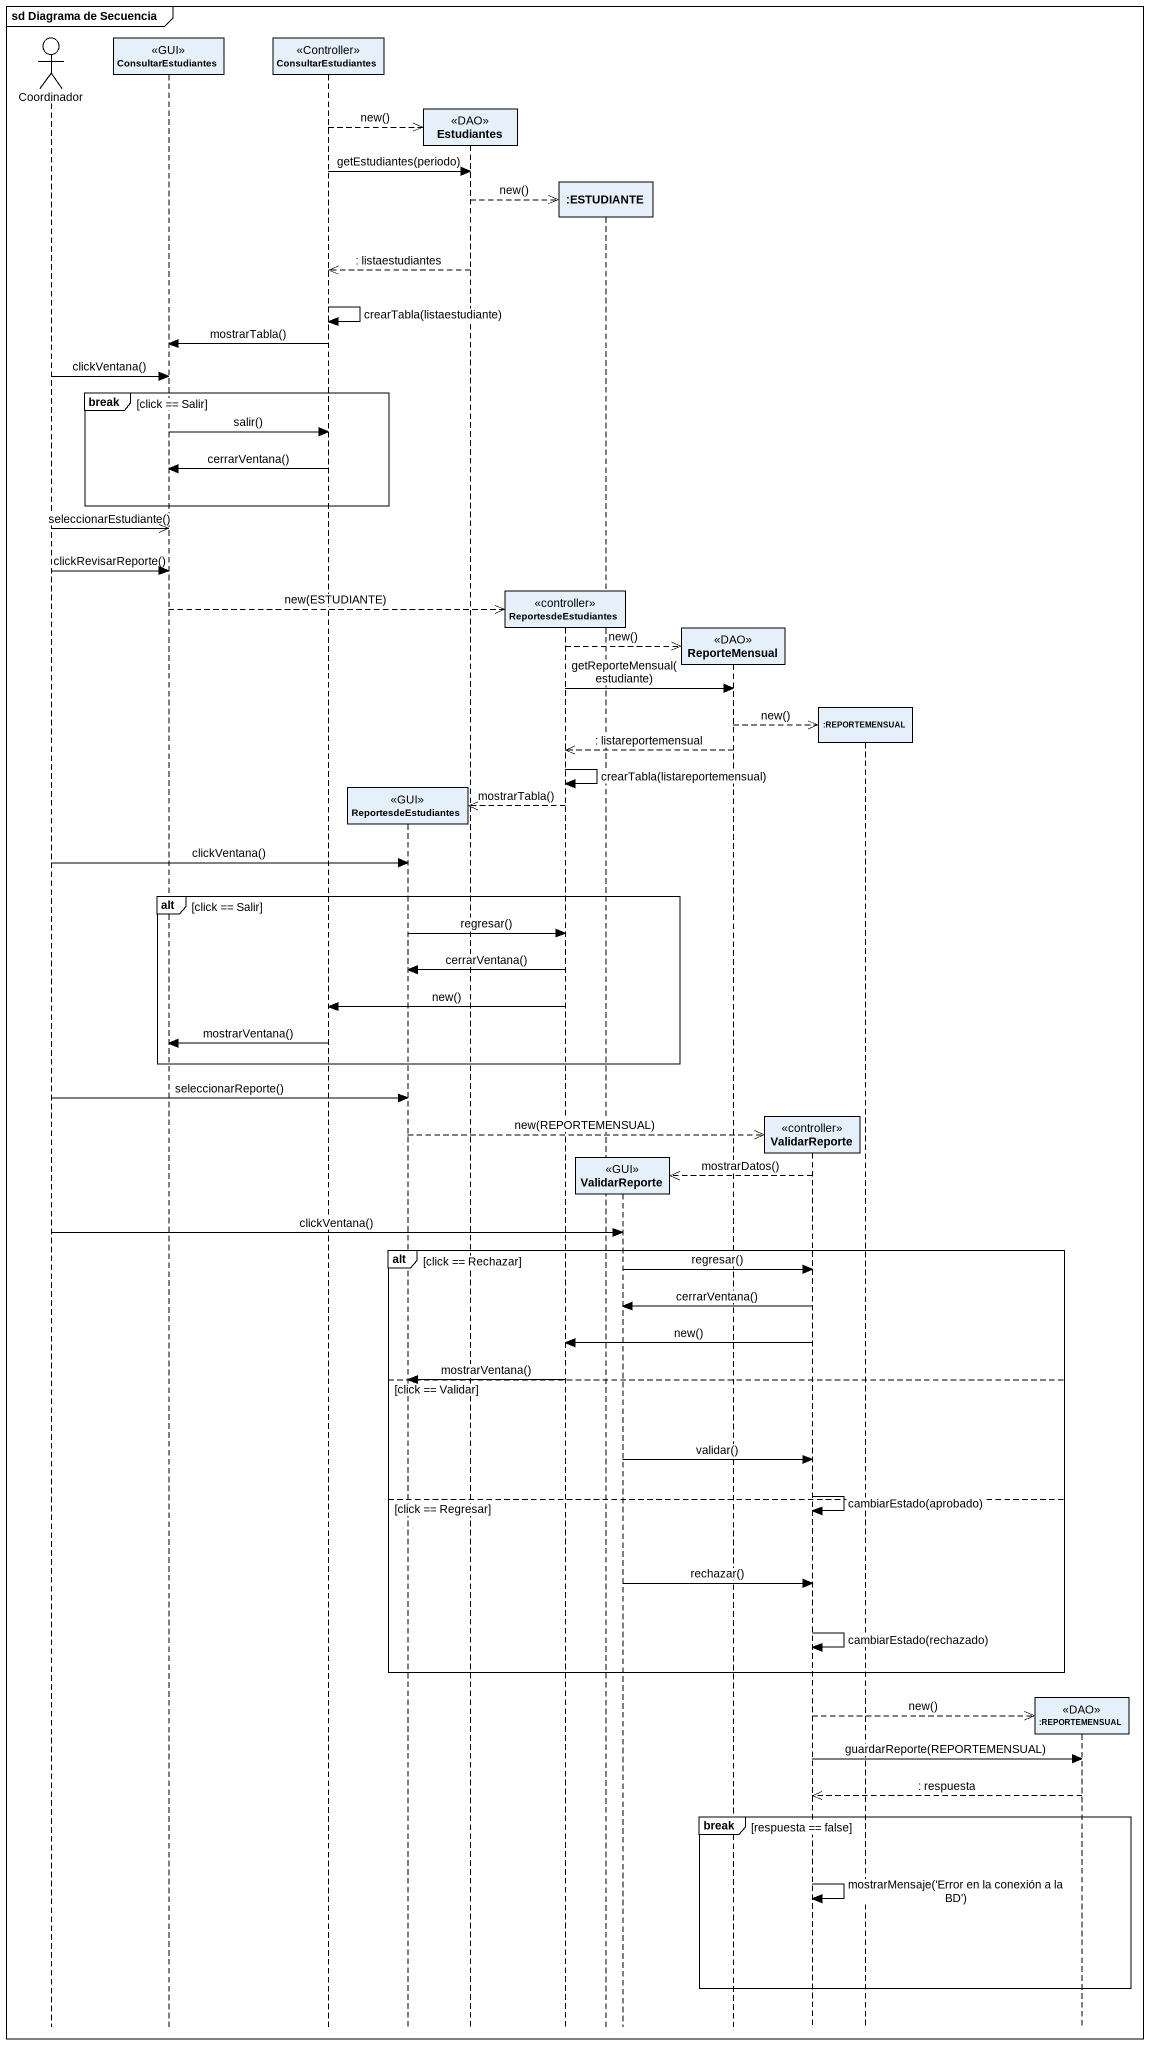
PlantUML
@startuml
mainframe sd Diagrama de Secuencia
hide footbox
actor Coordinador
participant ConsultarEstudiantes <<GUI>>
participant "ConsultarEstudiantes" as ConsultarEstudiantes_2 <<Controller>>
participant ReportesdeEstudiantes <<GUI>>
participant Estudiantes <<DAO>>
participant "ReportesdeEstudiantes" as ReportesdeEstudiantes_2 <<controller>>
participant ":ESTUDIANTE" as ESTUDIANTE
participant ValidarReporte <<GUI>>
participant ReporteMensual <<DAO>>
participant "ValidarReporte" as ValidarReporte_2 <<controller>>
participant ":REPORTEMENSUAL" as REPORTEMENSUAL
participant ":REPORTEMENSUAL" as REPORTEMENSUAL_2 <<DAO>>

ConsultarEstudiantes_2 -->> Estudiantes ** : new()
ConsultarEstudiantes_2 -> Estudiantes : getEstudiantes(periodo)
Estudiantes -->> ESTUDIANTE ** : new()
Estudiantes -->> ConsultarEstudiantes_2 : : listaestudiantes
ConsultarEstudiantes_2 -> ConsultarEstudiantes_2 : crearTabla(listaestudiante)
ConsultarEstudiantes_2 -> ConsultarEstudiantes : mostrarTabla()
Coordinador -> ConsultarEstudiantes : clickVentana()
break click == Salir
  ConsultarEstudiantes -> ConsultarEstudiantes_2 : salir()
  ConsultarEstudiantes_2 -> ConsultarEstudiantes : cerrarVentana()
end
Coordinador ->> ConsultarEstudiantes : seleccionarEstudiante()
Coordinador -> ConsultarEstudiantes : clickRevisarReporte()
ConsultarEstudiantes -->> ReportesdeEstudiantes_2 ** : new(ESTUDIANTE)
ReportesdeEstudiantes_2 -->> ReporteMensual ** : new()
ReportesdeEstudiantes_2 -> ReporteMensual : getReporteMensual(estudiante)
ReporteMensual -->> REPORTEMENSUAL ** : new()
ReporteMensual -->> ReportesdeEstudiantes_2 : : listareportemensual
ReportesdeEstudiantes_2 -> ReportesdeEstudiantes_2 : crearTabla(listareportemensual)
ReportesdeEstudiantes_2 -->> ReportesdeEstudiantes ** : mostrarTabla()
Coordinador -> ReportesdeEstudiantes : clickVentana()
alt click == Salir
  ReportesdeEstudiantes -> ReportesdeEstudiantes_2 : regresar()
  ReportesdeEstudiantes_2 -> ReportesdeEstudiantes : cerrarVentana()
  ReportesdeEstudiantes_2 -> ConsultarEstudiantes_2 : new()
  ConsultarEstudiantes_2 -> ConsultarEstudiantes : mostrarVentana()
end
Coordinador -> ReportesdeEstudiantes : seleccionarReporte()
ReportesdeEstudiantes -->> ValidarReporte_2 ** : new(REPORTEMENSUAL)
ValidarReporte_2 -->> ValidarReporte ** : mostrarDatos()
Coordinador -> ValidarReporte : clickVentana()
alt click == Rechazar
  ValidarReporte -> ValidarReporte_2 : regresar()
  ValidarReporte_2 -> ValidarReporte : cerrarVentana()
  ValidarReporte_2 -> ReportesdeEstudiantes_2 : new()
else click == Validar
  ReportesdeEstudiantes_2 -> ReportesdeEstudiantes : mostrarVentana()
  ValidarReporte -> ValidarReporte_2 : validar()
  ValidarReporte_2 -> ValidarReporte_2 : cambiarEstado(aprobado)
else click == Regresar
  ValidarReporte -> ValidarReporte_2 : rechazar()
  ValidarReporte_2 -> ValidarReporte_2 : cambiarEstado(rechazado)
end
ValidarReporte_2 -->> REPORTEMENSUAL_2 ** : new()
ValidarReporte_2 -> REPORTEMENSUAL_2 : guardarReporte(REPORTEMENSUAL)
REPORTEMENSUAL_2 -->> ValidarReporte_2 : : respuesta
break respuesta == false
  ValidarReporte_2 -> ValidarReporte_2 : mostrarMensaje('Error en la conexión a la BD')
end
@enduml
